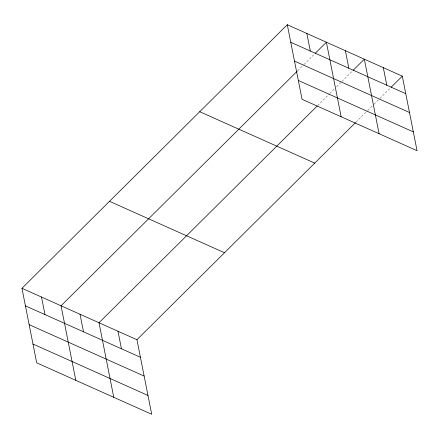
<?xml version="1.0" encoding="UTF-8"?>
<svg xmlns="http://www.w3.org/2000/svg" width="439" height="439" viewBox="0 0 439 439"><rect width="100%" height="100%" fill="white"/><g stroke="black" fill="none" stroke-linecap="round" stroke-linejoin="round"><path stroke-width="0.33" stroke-dasharray="2.19 1.65" d="M297.691 70.723L303.525 64.923M304.013 64.44L314.231 54.293M317.638 105.569L329.316 93.968M329.799 93.485L334.666 88.656M336.609 86.719L341.476 81.89M341.965 81.407L352.665 70.778M356.073 122.047L367.262 110.935M367.75 110.452L373.589 104.652M374.072 104.169L379.422 98.852M379.911 98.369L390.611 87.74"/><path stroke-width="0.66" d="M21.95 288.302L136.946 339.715L151.707 414.268L36.711 362.855L21.95 288.302L287.293 24.732L402.289 76.145L417.05 150.698L302.054 99.285L287.293 24.732M297.203 71.206L61.048 305.785L75.81 380.339M315.202 53.328L326.391 42.215L341.152 116.763M317.15 106.051L99 322.747L113.761 397.3M353.148 70.289L364.337 59.177L379.098 133.73M136.946 339.715L355.59 122.53M391.1 87.257L402.289 76.145M290.766 42.281L405.762 93.694M294.492 61.092L409.488 112.505M298.328 80.474L413.324 131.887M199.729 111.709L314.725 163.121M109.514 201.325L224.51 252.738M25.424 305.851L140.42 357.264M29.15 324.662L144.146 376.075M32.985 344.044L147.981 395.457M383.313 67.661L386.786 85.21M345.367 50.694L348.84 68.243M306.839 33.474L310.318 51.023M117.97 331.231L121.449 348.78M80.024 314.264L83.498 331.818M41.502 297.044L44.976 314.593"/></g></svg>
